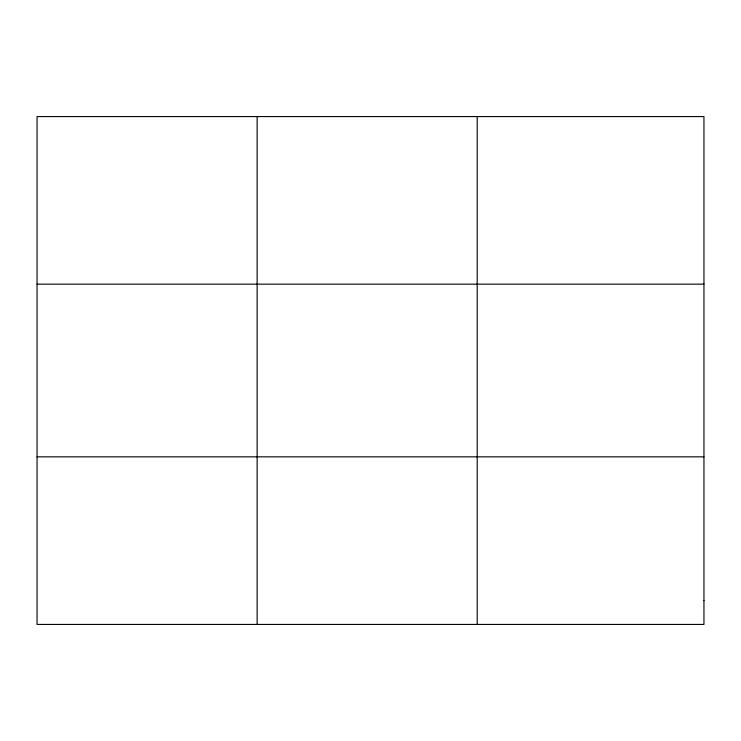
<?xml version="1.0" encoding="UTF-8"?>
<svg xmlns="http://www.w3.org/2000/svg" width="741" height="741" viewBox="0 0 741 741"><rect width="100%" height="100%" fill="white"/><g stroke="black" fill="none" stroke-linecap="round" stroke-linejoin="round"><path stroke-width="1.11" d="M257.127 624.431L257.127 116.569M477.204 624.431L477.204 116.569M37.05 284.164L703.95 284.164M37.05 456.836L703.95 456.836M703.95 600.488L703.95 624.431L37.05 624.431L37.05 116.569L703.95 116.569L703.95 600.488"/></g></svg>
